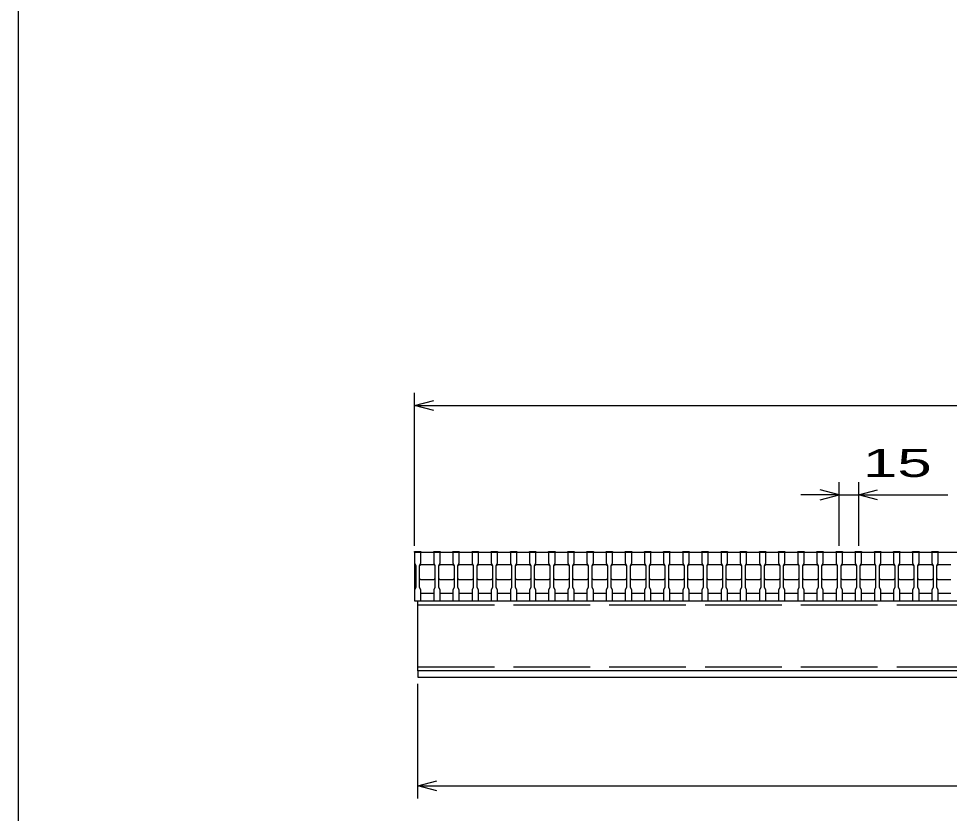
# Model space of a CAD drawing. Units: millimetres, scale not verified. Extents: x -1820 to 1736, y -1282 to 1048.
# Drawn here: x -1724 to -995, y -742 to -119 of the extents above; entities that cross this region are included whole.
import ezdxf
from ezdxf.enums import TextEntityAlignment as Align

# ---------------------------------------------------------------- set-up
doc = ezdxf.new("R2010")
doc.units = ezdxf.units.MM
doc.header["$LTSCALE"] = 10
doc.linetypes.add('DASHED', pattern=[7.5, 6, -1.5])
for name, color, linetype, lineweight in [('0_2', 150, 'Continuous', 25), ('16', 3, 'Continuous', 25), ('22', 4, 'Continuous', 25)]:
    doc.layers.add(name, color=color, linetype=linetype, lineweight=lineweight)
doc.styles.add('ベクトル', font='')
doc.styles.get('ベクトル').set_extended_font_data('ベクトル')

msp = doc.modelspace()

# ---------------------------------------------------------------- linework, layer by layer
at = {"layer": '0_2'}
msp.add_line((-1724, -1151.5), (-1724, 1048.5), dxfattribs=at)
at = {"layer": '16'}
for p, q in [((-1414, -537.5), (-1414, -536.8)), ((-1414, -536.8), (-1409, -536.8)), ((-1414, -537.5), (-1414, -546)), ((-1409, -537.5), (-1414, -537.5)), ((-1414, -537.5), (-1414, -569.5)), ((-1414, -537.5), (-419, -537.5)), ((-1409, -536.8), (-1409, -537.5)), ((-1409, -546), (-1409, -537.5)), ((-1399, -537.5), (-1399, -536.8)), ((-1399, -536.8), (-1394, -536.8)), ((-1399, -537.5), (-1399, -546)), ((-1394, -537.5), (-1399, -537.5)), ((-1394, -536.8), (-1394, -537.5)), ((-1394, -546), (-1394, -537.5)), ((-1384, -537.5), (-1384, -536.8)), ((-1384, -536.8), (-1379, -536.8)), ((-1384, -537.5), (-1384, -546)), ((-1379, -537.5), (-1384, -537.5)), ((-1379, -536.8), (-1379, -537.5)), ((-1379, -546), (-1379, -537.5)), ((-1369, -537.5), (-1369, -536.8)), ((-1369, -536.8), (-1364, -536.8)), ((-1369, -537.5), (-1369, -546)), ((-1364, -537.5), (-1369, -537.5)), ((-1364, -536.8), (-1364, -537.5)), ((-1364, -546), (-1364, -537.5)), ((-1354, -537.5), (-1354, -536.8)), ((-1354, -536.8), (-1349, -536.8)), ((-1354, -537.5), (-1354, -546)), ((-1349, -537.5), (-1354, -537.5)), ((-1349, -536.8), (-1349, -537.5)), ((-1349, -546), (-1349, -537.5)), ((-1339, -537.5), (-1339, -536.8)), ((-1339, -536.8), (-1334, -536.8)), ((-1339, -537.5), (-1339, -546)), ((-1334, -537.5), (-1339, -537.5)), ((-1334, -536.8), (-1334, -537.5)), ((-1334, -546), (-1334, -537.5)), ((-1324, -537.5), (-1324, -536.8)), ((-1324, -536.8), (-1319, -536.8)), ((-1324, -537.5), (-1324, -546)), ((-1319, -537.5), (-1324, -537.5)), ((-1319, -536.8), (-1319, -537.5)), ((-1319, -546), (-1319, -537.5)), ((-1309, -537.5), (-1309, -536.8)), ((-1309, -536.8), (-1304, -536.8)), ((-1309, -537.5), (-1309, -546)), ((-1304, -537.5), (-1309, -537.5)), ((-1304, -536.8), (-1304, -537.5)), ((-1304, -546), (-1304, -537.5)), ((-1294, -537.5), (-1294, -536.8)), ((-1294, -536.8), (-1289, -536.8)), ((-1294, -537.5), (-1294, -546)), ((-1289, -537.5), (-1294, -537.5)), ((-1289, -536.8), (-1289, -537.5)), ((-1289, -546), (-1289, -537.5)), ((-1279, -537.5), (-1279, -536.8)), ((-1279, -536.8), (-1274, -536.8)), ((-1279, -537.5), (-1279, -546)), ((-1274, -537.5), (-1279, -537.5)), ((-1274, -536.8), (-1274, -537.5)), ((-1274, -546), (-1274, -537.5)), ((-1264, -537.5), (-1264, -536.8)), ((-1264, -536.8), (-1259, -536.8)), ((-1264, -537.5), (-1264, -546)), ((-1259, -537.5), (-1264, -537.5)), ((-1259, -536.8), (-1259, -537.5)), ((-1259, -546), (-1259, -537.5)), ((-1249, -537.5), (-1249, -536.8)), ((-1249, -536.8), (-1244, -536.8)), ((-1249, -537.5), (-1249, -546)), ((-1244, -537.5), (-1249, -537.5)), ((-1244, -536.8), (-1244, -537.5)), ((-1244, -546), (-1244, -537.5)), ((-1234, -537.5), (-1234, -536.8)), ((-1234, -536.8), (-1229, -536.8)), ((-1234, -537.5), (-1234, -546)), ((-1229, -537.5), (-1234, -537.5)), ((-1229, -536.8), (-1229, -537.5)), ((-1229, -546), (-1229, -537.5)), ((-1219, -537.5), (-1219, -536.8)), ((-1219, -536.8), (-1214, -536.8)), ((-1219, -537.5), (-1219, -546)), ((-1214, -537.5), (-1219, -537.5)), ((-1214, -536.8), (-1214, -537.5)), ((-1214, -546), (-1214, -537.5)), ((-1204, -537.5), (-1204, -536.8)), ((-1204, -536.8), (-1199, -536.8)), ((-1204, -537.5), (-1204, -546)), ((-1199, -537.5), (-1204, -537.5)), ((-1199, -536.8), (-1199, -537.5)), ((-1199, -546), (-1199, -537.5)), ((-1189, -537.5), (-1189, -536.8)), ((-1189, -536.8), (-1184, -536.8)), ((-1189, -537.5), (-1189, -546)), ((-1184, -537.5), (-1189, -537.5)), ((-1184, -536.8), (-1184, -537.5)), ((-1184, -546), (-1184, -537.5)), ((-1174, -537.5), (-1174, -536.8)), ((-1174, -536.8), (-1169, -536.8)), ((-1174, -537.5), (-1174, -546)), ((-1169, -537.5), (-1174, -537.5)), ((-1169, -536.8), (-1169, -537.5)), ((-1169, -546), (-1169, -537.5)), ((-1159, -537.5), (-1159, -536.8)), ((-1159, -536.8), (-1154, -536.8)), ((-1159, -537.5), (-1159, -546)), ((-1154, -537.5), (-1159, -537.5)), ((-1154, -536.8), (-1154, -537.5)), ((-1154, -546), (-1154, -537.5)), ((-1144, -537.5), (-1144, -536.8)), ((-1144, -536.8), (-1139, -536.8)), ((-1144, -537.5), (-1144, -546)), ((-1139, -537.5), (-1144, -537.5)), ((-1139, -536.8), (-1139, -537.5)), ((-1139, -546), (-1139, -537.5)), ((-1129, -537.5), (-1129, -536.8)), ((-1129, -536.8), (-1124, -536.8)), ((-1129, -537.5), (-1129, -546)), ((-1124, -537.5), (-1129, -537.5)), ((-1124, -536.8), (-1124, -537.5)), ((-1124, -546), (-1124, -537.5)), ((-1114, -537.5), (-1114, -536.8)), ((-1114, -536.8), (-1109, -536.8)), ((-1114, -537.5), (-1114, -546)), ((-1109, -537.5), (-1114, -537.5)), ((-1109, -536.8), (-1109, -537.5)), ((-1109, -546), (-1109, -537.5)), ((-1099, -537.5), (-1099, -536.8)), ((-1099, -536.8), (-1094, -536.8)), ((-1099, -537.5), (-1099, -546)), ((-1094, -537.5), (-1099, -537.5)), ((-1094, -536.8), (-1094, -537.5)), ((-1094, -546), (-1094, -537.5)), ((-1084, -537.5), (-1084, -536.8)), ((-1084, -536.8), (-1079, -536.8)), ((-1084, -537.5), (-1084, -546)), ((-1079, -537.5), (-1084, -537.5)), ((-1079, -536.8), (-1079, -537.5)), ((-1079, -546), (-1079, -537.5)), ((-1069, -537.5), (-1069, -536.8)), ((-1069, -536.8), (-1064, -536.8)), ((-1069, -537.5), (-1069, -546)), ((-1064, -537.5), (-1069, -537.5)), ((-1064, -536.8), (-1064, -537.5)), ((-1064, -546), (-1064, -537.5)), ((-1054, -537.5), (-1054, -536.8)), ((-1054, -536.8), (-1049, -536.8)), ((-1054, -537.5), (-1054, -546)), ((-1049, -537.5), (-1054, -537.5)), ((-1049, -536.8), (-1049, -537.5)), ((-1049, -546), (-1049, -537.5)), ((-1039, -537.5), (-1039, -536.8)), ((-1039, -536.8), (-1034, -536.8)), ((-1039, -537.5), (-1039, -546)), ((-1034, -537.5), (-1039, -537.5)), ((-1034, -536.8), (-1034, -537.5)), ((-1034, -546), (-1034, -537.5)), ((-1024, -537.5), (-1024, -536.8)), ((-1024, -536.8), (-1019, -536.8)), ((-1024, -537.5), (-1024, -546)), ((-1019, -537.5), (-1024, -537.5)), ((-1019, -536.8), (-1019, -537.5)), ((-1019, -546), (-1019, -537.5)), ((-1009, -537.5), (-1009, -536.8)), ((-1009, -536.8), (-1004, -536.8)), ((-1009, -537.5), (-1009, -546)), ((-1004, -537.5), (-1009, -537.5)), ((-1004, -536.8), (-1004, -537.5)), ((-1004, -546), (-1004, -537.5)), ((-1414, -546), (-1413, -548)), ((-1410, -548), (-1409, -546)), ((-1399, -546), (-1398, -548)), ((-1395, -548), (-1394, -546)), ((-1384, -546), (-1383, -548)), ((-1380, -548), (-1379, -546)), ((-1369, -546), (-1368, -548)), ((-1365, -548), (-1364, -546)), ((-1354, -546), (-1353, -548)), ((-1350, -548), (-1349, -546)), ((-1339, -546), (-1338, -548)), ((-1335, -548), (-1334, -546)), ((-1324, -546), (-1323, -548)), ((-1320, -548), (-1319, -546)), ((-1309, -546), (-1308, -548)), ((-1305, -548), (-1304, -546)), ((-1294, -546), (-1293, -548)), ((-1290, -548), (-1289, -546)), ((-1279, -546), (-1278, -548)), ((-1275, -548), (-1274, -546)), ((-1264, -546), (-1263, -548)), ((-1260, -548), (-1259, -546)), ((-1249, -546), (-1248, -548)), ((-1245, -548), (-1244, -546)), ((-1234, -546), (-1233, -548)), ((-1230, -548), (-1229, -546)), ((-1219, -546), (-1218, -548)), ((-1215, -548), (-1214, -546)), ((-1204, -546), (-1203, -548)), ((-1200, -548), (-1199, -546)), ((-1189, -546), (-1188, -548)), ((-1185, -548), (-1184, -546)), ((-1174, -546), (-1173, -548)), ((-1170, -548), (-1169, -546)), ((-1159, -546), (-1158, -548)), ((-1155, -548), (-1154, -546)), ((-1144, -546), (-1143, -548)), ((-1140, -548), (-1139, -546)), ((-1129, -546), (-1128, -548)), ((-1125, -548), (-1124, -546)), ((-1114, -546), (-1113, -548)), ((-1110, -548), (-1109, -546)), ((-1099, -546), (-1098, -548)), ((-1095, -548), (-1094, -546)), ((-1084, -546), (-1083, -548)), ((-1080, -548), (-1079, -546)), ((-1069, -546), (-1068, -548)), ((-1065, -548), (-1064, -546)), ((-1054, -546), (-1053, -548)), ((-1050, -548), (-1049, -546)), ((-1039, -546), (-1038, -548)), ((-1035, -548), (-1034, -546)), ((-1024, -546), (-1023, -548)), ((-1020, -548), (-1019, -546)), ((-1009, -546), (-1008, -548)), ((-1005, -548), (-1004, -546)), ((-1413, -548), (-1413, -565)), ((-1410, -548), (-1409, -547)), ((-1410, -565), (-1410, -548)), ((-1409, -547), (-1399, -547)), ((-1399, -547), (-1398, -548)), ((-1398, -548), (-1398, -565)), ((-1395, -548), (-1394, -547)), ((-1395, -565), (-1395, -548)), ((-1394, -547), (-1384, -547)), ((-1384, -547), (-1383, -548)), ((-1383, -548), (-1383, -565)), ((-1380, -548), (-1379, -547)), ((-1380, -565), (-1380, -548)), ((-1379, -547), (-1369, -547)), ((-1369, -547), (-1368, -548)), ((-1368, -548), (-1368, -565)), ((-1365, -548), (-1364, -547)), ((-1365, -565), (-1365, -548)), ((-1364, -547), (-1354, -547)), ((-1354, -547), (-1353, -548)), ((-1353, -548), (-1353, -565)), ((-1350, -548), (-1349, -547)), ((-1350, -565), (-1350, -548)), ((-1349, -547), (-1339, -547)), ((-1339, -547), (-1338, -548)), ((-1338, -548), (-1338, -565)), ((-1335, -548), (-1334, -547)), ((-1335, -565), (-1335, -548)), ((-1334, -547), (-1324, -547)), ((-1324, -547), (-1323, -548)), ((-1323, -548), (-1323, -565)), ((-1320, -548), (-1319, -547)), ((-1320, -565), (-1320, -548)), ((-1319, -547), (-1309, -547)), ((-1309, -547), (-1308, -548)), ((-1308, -548), (-1308, -565)), ((-1305, -548), (-1304, -547)), ((-1305, -565), (-1305, -548)), ((-1304, -547), (-1294, -547)), ((-1294, -547), (-1293, -548)), ((-1293, -548), (-1293, -565)), ((-1290, -548), (-1289, -547)), ((-1290, -565), (-1290, -548)), ((-1289, -547), (-1279, -547)), ((-1279, -547), (-1278, -548)), ((-1278, -548), (-1278, -565)), ((-1275, -548), (-1274, -547)), ((-1275, -565), (-1275, -548)), ((-1274, -547), (-1264, -547)), ((-1264, -547), (-1263, -548)), ((-1263, -548), (-1263, -565)), ((-1260, -548), (-1259, -547)), ((-1260, -565), (-1260, -548)), ((-1259, -547), (-1249, -547)), ((-1249, -547), (-1248, -548)), ((-1248, -548), (-1248, -565)), ((-1245, -548), (-1244, -547)), ((-1245, -565), (-1245, -548)), ((-1244, -547), (-1234, -547)), ((-1234, -547), (-1233, -548)), ((-1233, -548), (-1233, -565)), ((-1230, -548), (-1229, -547)), ((-1230, -565), (-1230, -548)), ((-1229, -547), (-1219, -547)), ((-1219, -547), (-1218, -548)), ((-1218, -548), (-1218, -565)), ((-1215, -548), (-1214, -547)), ((-1215, -565), (-1215, -548)), ((-1214, -547), (-1204, -547)), ((-1204, -547), (-1203, -548)), ((-1203, -548), (-1203, -565)), ((-1200, -548), (-1199, -547)), ((-1200, -565), (-1200, -548)), ((-1199, -547), (-1189, -547)), ((-1189, -547), (-1188, -548)), ((-1188, -548), (-1188, -565)), ((-1185, -548), (-1184, -547)), ((-1185, -565), (-1185, -548)), ((-1184, -547), (-1174, -547)), ((-1174, -547), (-1173, -548)), ((-1173, -548), (-1173, -565)), ((-1170, -548), (-1169, -547)), ((-1170, -565), (-1170, -548)), ((-1169, -547), (-1159, -547)), ((-1159, -547), (-1158, -548)), ((-1158, -548), (-1158, -565)), ((-1155, -548), (-1154, -547)), ((-1155, -565), (-1155, -548)), ((-1154, -547), (-1144, -547)), ((-1144, -547), (-1143, -548)), ((-1143, -548), (-1143, -565)), ((-1140, -548), (-1139, -547)), ((-1140, -565), (-1140, -548)), ((-1139, -547), (-1129, -547)), ((-1129, -547), (-1128, -548)), ((-1128, -548), (-1128, -565)), ((-1125, -548), (-1124, -547)), ((-1125, -565), (-1125, -548)), ((-1124, -547), (-1114, -547)), ((-1114, -547), (-1113, -548)), ((-1113, -548), (-1113, -565)), ((-1110, -548), (-1109, -547)), ((-1110, -565), (-1110, -548)), ((-1109, -547), (-1099, -547)), ((-1099, -547), (-1098, -548)), ((-1098, -548), (-1098, -565)), ((-1095, -548), (-1094, -547)), ((-1095, -565), (-1095, -548)), ((-1094, -547), (-1084, -547)), ((-1084, -547), (-1083, -548)), ((-1083, -548), (-1083, -565)), ((-1080, -548), (-1079, -547)), ((-1080, -565), (-1080, -548)), ((-1079, -547), (-1069, -547)), ((-1069, -547), (-1068, -548)), ((-1068, -548), (-1068, -565)), ((-1065, -548), (-1064, -547)), ((-1065, -565), (-1065, -548)), ((-1064, -547), (-1054, -547)), ((-1054, -547), (-1053, -548)), ((-1053, -548), (-1053, -565)), ((-1050, -548), (-1049, -547)), ((-1050, -565), (-1050, -548)), ((-1049, -547), (-1039, -547)), ((-1039, -547), (-1038, -548)), ((-1038, -548), (-1038, -565)), ((-1035, -548), (-1034, -547)), ((-1035, -565), (-1035, -548)), ((-1034, -547), (-1024, -547)), ((-1024, -547), (-1023, -548)), ((-1023, -548), (-1023, -565)), ((-1020, -548), (-1019, -547)), ((-1020, -565), (-1020, -548)), ((-1019, -547), (-1009, -547)), ((-1009, -547), (-1008, -548)), ((-1008, -548), (-1008, -565)), ((-1005, -548), (-1004, -547)), ((-1005, -565), (-1005, -548)), ((-1004, -547), (-994, -547)), ((-1409, -559), (-1410, -558)), ((-1399, -559), (-1409, -559)), ((-1398, -558), (-1399, -559)), ((-1394, -559), (-1395, -558)), ((-1384, -559), (-1394, -559)), ((-1383, -558), (-1384, -559)), ((-1379, -559), (-1380, -558)), ((-1369, -559), (-1379, -559)), ((-1368, -558), (-1369, -559)), ((-1364, -559), (-1365, -558)), ((-1354, -559), (-1364, -559)), ((-1353, -558), (-1354, -559)), ((-1349, -559), (-1350, -558)), ((-1339, -559), (-1349, -559)), ((-1338, -558), (-1339, -559)), ((-1334, -559), (-1335, -558)), ((-1324, -559), (-1334, -559)), ((-1323, -558), (-1324, -559)), ((-1319, -559), (-1320, -558)), ((-1309, -559), (-1319, -559)), ((-1308, -558), (-1309, -559)), ((-1304, -559), (-1305, -558)), ((-1294, -559), (-1304, -559)), ((-1293, -558), (-1294, -559)), ((-1289, -559), (-1290, -558)), ((-1279, -559), (-1289, -559)), ((-1278, -558), (-1279, -559)), ((-1274, -559), (-1275, -558)), ((-1264, -559), (-1274, -559)), ((-1263, -558), (-1264, -559)), ((-1259, -559), (-1260, -558)), ((-1249, -559), (-1259, -559)), ((-1248, -558), (-1249, -559)), ((-1244, -559), (-1245, -558)), ((-1234, -559), (-1244, -559)), ((-1233, -558), (-1234, -559)), ((-1229, -559), (-1230, -558)), ((-1219, -559), (-1229, -559)), ((-1218, -558), (-1219, -559)), ((-1214, -559), (-1215, -558)), ((-1204, -559), (-1214, -559)), ((-1203, -558), (-1204, -559)), ((-1199, -559), (-1200, -558)), ((-1189, -559), (-1199, -559)), ((-1188, -558), (-1189, -559)), ((-1184, -559), (-1185, -558)), ((-1174, -559), (-1184, -559)), ((-1173, -558), (-1174, -559)), ((-1169, -559), (-1170, -558)), ((-1159, -559), (-1169, -559)), ((-1158, -558), (-1159, -559)), ((-1154, -559), (-1155, -558)), ((-1144, -559), (-1154, -559)), ((-1143, -558), (-1144, -559)), ((-1139, -559), (-1140, -558)), ((-1129, -559), (-1139, -559)), ((-1128, -558), (-1129, -559)), ((-1124, -559), (-1125, -558)), ((-1114, -559), (-1124, -559)), ((-1113, -558), (-1114, -559)), ((-1109, -559), (-1110, -558)), ((-1099, -559), (-1109, -559)), ((-1098, -558), (-1099, -559)), ((-1094, -559), (-1095, -558)), ((-1084, -559), (-1094, -559)), ((-1083, -558), (-1084, -559)), ((-1079, -559), (-1080, -558)), ((-1069, -559), (-1079, -559)), ((-1068, -558), (-1069, -559)), ((-1064, -559), (-1065, -558)), ((-1054, -559), (-1064, -559)), ((-1053, -558), (-1054, -559)), ((-1049, -559), (-1050, -558)), ((-1039, -559), (-1049, -559)), ((-1038, -558), (-1039, -559)), ((-1034, -559), (-1035, -558)), ((-1024, -559), (-1034, -559)), ((-1023, -558), (-1024, -559)), ((-1019, -559), (-1020, -558)), ((-1009, -559), (-1019, -559)), ((-1008, -558), (-1009, -559)), ((-1004, -559), (-1005, -558)), ((-994, -559), (-1004, -559)), ((-1413, -565), (-1414, -567)), ((-1414, -567), (-1414, -575.5)), ((-1409, -567), (-1410, -565)), ((-1409, -575.5), (-1409, -567)), ((-1398, -565), (-1399, -567)), ((-1399, -567), (-1399, -575.5)), ((-1394, -567), (-1395, -565)), ((-1394, -575.5), (-1394, -567)), ((-1383, -565), (-1384, -567)), ((-1384, -567), (-1384, -575.5)), ((-1379, -567), (-1380, -565)), ((-1379, -575.5), (-1379, -567)), ((-1368, -565), (-1369, -567)), ((-1369, -567), (-1369, -575.5)), ((-1364, -567), (-1365, -565)), ((-1364, -575.5), (-1364, -567)), ((-1353, -565), (-1354, -567)), ((-1354, -567), (-1354, -575.5)), ((-1349, -567), (-1350, -565)), ((-1349, -575.5), (-1349, -567)), ((-1338, -565), (-1339, -567)), ((-1339, -567), (-1339, -575.5)), ((-1334, -567), (-1335, -565)), ((-1334, -575.5), (-1334, -567)), ((-1323, -565), (-1324, -567)), ((-1324, -567), (-1324, -575.5)), ((-1319, -567), (-1320, -565)), ((-1319, -575.5), (-1319, -567)), ((-1308, -565), (-1309, -567)), ((-1309, -567), (-1309, -575.5)), ((-1304, -567), (-1305, -565)), ((-1304, -575.5), (-1304, -567)), ((-1293, -565), (-1294, -567)), ((-1294, -567), (-1294, -575.5)), ((-1289, -567), (-1290, -565)), ((-1289, -575.5), (-1289, -567)), ((-1278, -565), (-1279, -567)), ((-1279, -567), (-1279, -575.5)), ((-1274, -567), (-1275, -565)), ((-1274, -575.5), (-1274, -567)), ((-1263, -565), (-1264, -567)), ((-1264, -567), (-1264, -575.5)), ((-1259, -567), (-1260, -565)), ((-1259, -575.5), (-1259, -567)), ((-1248, -565), (-1249, -567)), ((-1249, -567), (-1249, -575.5)), ((-1244, -567), (-1245, -565)), ((-1244, -575.5), (-1244, -567)), ((-1233, -565), (-1234, -567)), ((-1234, -567), (-1234, -575.5)), ((-1229, -567), (-1230, -565)), ((-1229, -575.5), (-1229, -567)), ((-1218, -565), (-1219, -567)), ((-1219, -567), (-1219, -575.5)), ((-1214, -567), (-1215, -565)), ((-1214, -575.5), (-1214, -567)), ((-1203, -565), (-1204, -567)), ((-1204, -567), (-1204, -575.5)), ((-1199, -567), (-1200, -565)), ((-1199, -575.5), (-1199, -567)), ((-1188, -565), (-1189, -567)), ((-1189, -567), (-1189, -575.5)), ((-1184, -567), (-1185, -565)), ((-1184, -575.5), (-1184, -567)), ((-1173, -565), (-1174, -567)), ((-1174, -567), (-1174, -575.5)), ((-1169, -567), (-1170, -565)), ((-1169, -575.5), (-1169, -567)), ((-1158, -565), (-1159, -567)), ((-1159, -567), (-1159, -575.5)), ((-1154, -567), (-1155, -565)), ((-1154, -575.5), (-1154, -567)), ((-1143, -565), (-1144, -567)), ((-1144, -567), (-1144, -575.5)), ((-1139, -567), (-1140, -565)), ((-1139, -575.5), (-1139, -567)), ((-1128, -565), (-1129, -567)), ((-1129, -567), (-1129, -575.5)), ((-1124, -567), (-1125, -565)), ((-1124, -575.5), (-1124, -567)), ((-1113, -565), (-1114, -567)), ((-1114, -567), (-1114, -575.5)), ((-1109, -567), (-1110, -565)), ((-1109, -575.5), (-1109, -567)), ((-1098, -565), (-1099, -567)), ((-1099, -567), (-1099, -575.5)), ((-1094, -567), (-1095, -565)), ((-1094, -575.5), (-1094, -567)), ((-1083, -565), (-1084, -567)), ((-1084, -567), (-1084, -575.5)), ((-1079, -567), (-1080, -565)), ((-1079, -575.5), (-1079, -567)), ((-1068, -565), (-1069, -567)), ((-1069, -567), (-1069, -575.5)), ((-1064, -567), (-1065, -565)), ((-1064, -575.5), (-1064, -567)), ((-1053, -565), (-1054, -567)), ((-1054, -567), (-1054, -575.5)), ((-1049, -567), (-1050, -565)), ((-1049, -575.5), (-1049, -567)), ((-1038, -565), (-1039, -567)), ((-1039, -567), (-1039, -575.5)), ((-1034, -567), (-1035, -565)), ((-1034, -575.5), (-1034, -567)), ((-1023, -565), (-1024, -567)), ((-1024, -567), (-1024, -575.5)), ((-1019, -567), (-1020, -565)), ((-1019, -575.5), (-1019, -567)), ((-1008, -565), (-1009, -567)), ((-1009, -567), (-1009, -575.5)), ((-1004, -567), (-1005, -565)), ((-1004, -575.5), (-1004, -567)), ((-1414, -575.5), (-1409, -575.5)), ((-1411.5, -575.5), (-421.5, -575.5)), ((-1411.5, -630.5), (-1411.5, -575.5)), ((-1409, -569.5), (-1399, -569.5)), ((-1399, -575.5), (-1394, -575.5)), ((-1394, -569.5), (-1384, -569.5)), ((-1384, -575.5), (-1379, -575.5)), ((-1379, -569.5), (-1369, -569.5)), ((-1369, -575.5), (-1364, -575.5)), ((-1364, -569.5), (-1354, -569.5)), ((-1354, -575.5), (-1349, -575.5)), ((-1349, -569.5), (-1339, -569.5)), ((-1339, -575.5), (-1334, -575.5)), ((-1334, -569.5), (-1324, -569.5)), ((-1324, -575.5), (-1319, -575.5)), ((-1319, -569.5), (-1309, -569.5)), ((-1309, -575.5), (-1304, -575.5)), ((-1304, -569.5), (-1294, -569.5)), ((-1294, -575.5), (-1289, -575.5)), ((-1289, -569.5), (-1279, -569.5)), ((-1279, -575.5), (-1274, -575.5)), ((-1274, -569.5), (-1264, -569.5)), ((-1264, -575.5), (-1259, -575.5)), ((-1259, -569.5), (-1249, -569.5)), ((-1249, -575.5), (-1244, -575.5)), ((-1244, -569.5), (-1234, -569.5)), ((-1234, -575.5), (-1229, -575.5)), ((-1229, -569.5), (-1219, -569.5)), ((-1219, -575.5), (-1214, -575.5)), ((-1214, -569.5), (-1204, -569.5)), ((-1204, -575.5), (-1199, -575.5)), ((-1199, -569.5), (-1189, -569.5)), ((-1189, -575.5), (-1184, -575.5)), ((-1184, -569.5), (-1174, -569.5)), ((-1174, -575.5), (-1169, -575.5)), ((-1169, -569.5), (-1159, -569.5)), ((-1159, -575.5), (-1154, -575.5)), ((-1154, -569.5), (-1144, -569.5)), ((-1144, -575.5), (-1139, -575.5)), ((-1139, -569.5), (-1129, -569.5)), ((-1129, -575.5), (-1124, -575.5)), ((-1124, -569.5), (-1114, -569.5)), ((-1114, -575.5), (-1109, -575.5)), ((-1109, -569.5), (-1099, -569.5)), ((-1099, -575.5), (-1094, -575.5)), ((-1094, -569.5), (-1084, -569.5)), ((-1084, -575.5), (-1079, -575.5)), ((-1079, -569.5), (-1069, -569.5)), ((-1069, -575.5), (-1064, -575.5)), ((-1064, -569.5), (-1054, -569.5)), ((-1054, -575.5), (-1049, -575.5)), ((-1049, -569.5), (-1039, -569.5)), ((-1039, -575.5), (-1034, -575.5)), ((-1034, -569.5), (-1024, -569.5)), ((-1024, -575.5), (-1019, -575.5)), ((-1019, -569.5), (-1009, -569.5)), ((-1009, -575.5), (-1004, -575.5)), ((-1004, -569.5), (-994, -569.5)), ((-421.5, -630.5), (-1411.5, -630.5)), ((-1411.5, -630.5), (-1411.5, -635.5)), ((-421.5, -630.5), (-1411.5, -630.5)), ((-1411.5, -635.5), (-421.5, -635.5))]:
    msp.add_line(p, q, dxfattribs=at)
at = {"layer": '16', "linetype": 'DASHED'}
for p, q in [((-1411.5, -578.7), (-421.5, -578.7)), ((-1411.5, -627.3), (-421.5, -627.3))]:
    msp.add_line(p, q, dxfattribs=at)
at = {"layer": '22'}
for p, q in [((-1414, -532.5), (-1414, -412.5)), ((-1414, -422.5), (-1399, -418.5)), ((-1399, -426.5), (-1414, -422.5)), ((-1414, -422.5), (-419, -422.5)), ((-1081.5, -532.5), (-1081.5, -482.5)), ((-1066.5, -482.5), (-1066.5, -532.5)), ((-1081.5, -492.5), (-1111.5, -492.5)), ((-1081.5, -492.5), (-1096.5, -488.5)), ((-1096.5, -496.5), (-1081.5, -492.5)), ((-1081.5, -492.5), (-1066.5, -492.5)), ((-1066.5, -492.5), (-1051.5, -488.5)), ((-1051.5, -496.5), (-1066.5, -492.5)), ((-1066.5, -492.5), (-996.5, -492.5)), ((-1411.5, -730.5), (-1411.5, -640.5)), ((-1411.5, -720.5), (-1396.5, -716.5)), ((-1396.5, -724.5), (-1411.5, -720.5)), ((-1411.5, -720.5), (-421.5, -720.5))]:
    msp.add_line(p, q, dxfattribs=at)

# ---------------------------------------------------------------- texts
at = {"layer": '22', "color": 2, "style": 'ベクトル', "width": 1.65}
msp.add_text(' 15 ', height=21.99, dxfattribs=at).set_placement((-1076.5, -467.5), align=Align.MIDDLE_LEFT)

doc.saveas('drawing.dxf')
